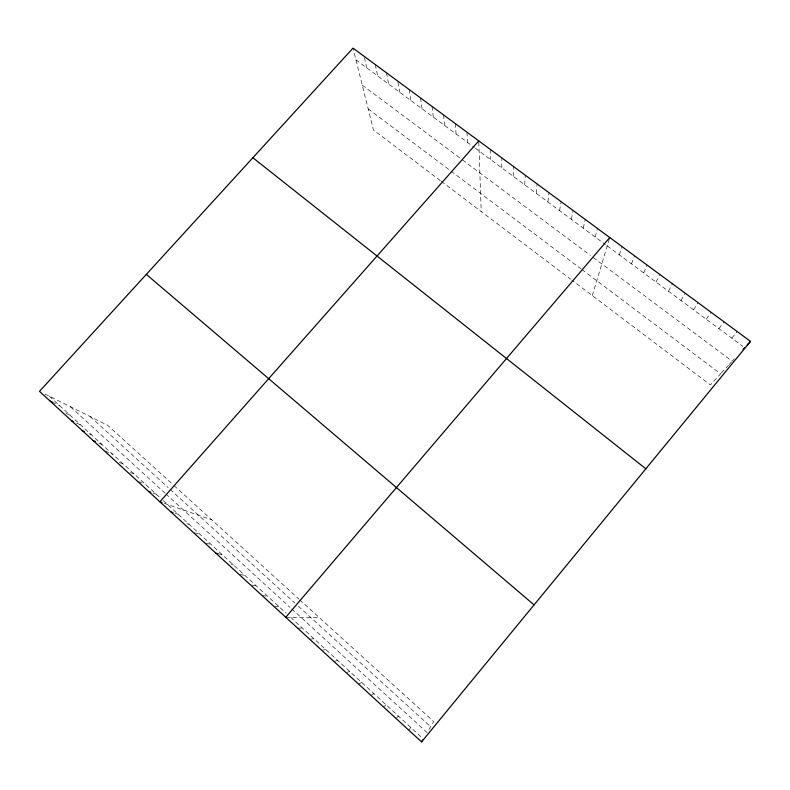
<?xml version="1.0" encoding="UTF-8"?>
<svg xmlns="http://www.w3.org/2000/svg" width="790" height="790" viewBox="0 0 790 790"><rect width="100%" height="100%" fill="white"/><g stroke="black" fill="none" stroke-linecap="round" stroke-linejoin="round"><path stroke-width="0.59" stroke-dasharray="3.95 2.96" d="M501.749 167.796L501.887 157.961M513.174 176.259L513.569 166.572M524.669 184.771L525.32 175.242M536.242 193.343L537.141 183.971M547.885 201.964L549.05 192.75M559.606 210.634L561.028 201.588M571.397 219.363L573.086 210.486M583.257 228.152L585.222 219.432M595.196 237L597.438 228.448M592.293 295.588L609.416 238.57M619.311 254.854L622.105 246.648M631.487 263.86L634.567 255.841M643.741 272.935L647.109 265.094M656.065 282.07L659.729 274.406M668.478 291.263L672.438 283.778M680.97 300.506L685.236 293.218M428.911 729.555L433.7 721.556L300.012 600.064M693.551 309.818L698.113 302.718M706.211 319.19L711.079 312.287M718.949 328.63L724.124 321.915M408.766 730.148L410.84 727.471M731.777 338.12L737.268 331.612M721.3 373.068L728.469 365.296M729.2 364.496L731.461 362.037M734.463 358.779L732.212 361.228L592.293 256.799M396.076 718.495L398.437 716.105M383.466 706.932L386.132 704.828M370.954 695.447L373.897 693.62M358.522 684.041L361.751 682.491M347.057 672.399L349.694 671.441M333.933 661.477L337.715 660.47M322.774 650.131L325.816 649.568M309.68 639.229L314.005 638.745M297.682 628.218L302.264 627.991M285.763 617.286L319.15 617.464M274.95 606.483L279.028 606.7M262.171 595.64L267.534 596.164M251.615 585.084L256.108 585.696M240.071 574.488L244.762 575.298M231.45 564.554L233.484 564.969M218.06 553.721L222.286 554.708M205.686 543.086L211.157 544.517M194.439 532.776L200.107 534.386M186.786 523.612L189.126 524.323M175.103 513.312L178.224 514.33M164.172 503.289L211.69 519.8M152.983 493.029L156.292 494.244M138.467 481.535L145.271 484.142M130.251 472.489L134.33 474.119M119.27 462.417L123.457 464.155M105.139 451.041L112.654 454.26M98.622 442.973L101.92 444.424M89.26 433.75L91.265 434.658M76.581 423.045L80.669 424.961M65.965 413.318L70.152 415.313M52.219 402.09L59.694 405.734M44.951 394.052L107.707 425.306L173.119 484.754M355.935 59.833L474.296 147.473M475.264 148.184L605.367 244.525M607.214 245.897L742.837 346.316M362.245 85.113L461.558 159.225M462.466 159.906L590.387 255.377M368.18 108.872L449.224 169.801M451.11 171.223L580.986 268.857M581.963 269.597L720.608 373.828L710.378 384.937L571.595 279.927M440.376 180.633L373.453 129.994L353.308 49.296M441.274 181.315L570.666 279.216M173.988 485.544L299.104 599.245M90.198 416.587L168.221 487.657M170.038 489.316L294.917 603.086M298.403 606.256L430.619 726.701M70.428 406.741L164.952 493.088M165.831 493.888L289.969 607.293M291.668 608.843L427.113 732.567M49.306 396.225L159.708 497.364M163.115 500.495L286.158 613.228M290.611 617.306L421.544 737.277M364.358 57.453L366.787 67.861M375.22 64.513L377.709 75.949M386.438 72.779L388.69 84.086M397.923 82.219L399.75 92.272M409.072 89.487L410.869 100.508M420.497 97.911L422.067 108.793M432.002 106.403L433.335 117.137M443.575 114.935L444.671 125.531M455.228 123.536L456.077 133.984M466.959 132.187L467.562 142.477M478.799 142.022L481.219 211.532M490.284 149.399L490.393 159.392"/><path stroke-width="1.19" d="M421.554 741.879L750.5 341.369L353.012 48.121L39.5 391.336L421.554 741.879L422.739 739.894M285.763 617.286L609.732 237.523M478.76 140.897L159.896 501.798L162.039 502.549M743.064 349.437L744.684 347.679M747.172 344.973L750.5 341.369M215.947 553.227L218.06 553.721M170.956 511.95L173.03 512.631M148.579 491.42L150.781 492.229M93.121 440.534L95.323 441.511M82.259 430.57L84.254 431.478M71.456 420.655L73.51 421.613M50.086 401.043L52.219 402.09M252.879 157.743L645.835 468.796M146.338 274.377L534.07 604.883"/></g></svg>
